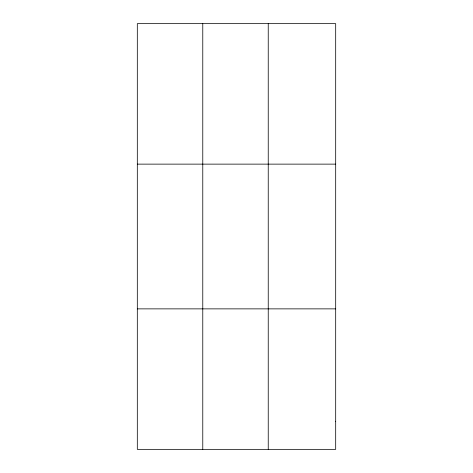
<?xml version="1.0" encoding="UTF-8"?>
<svg xmlns="http://www.w3.org/2000/svg" width="473" height="473" viewBox="0 0 473 473"><rect width="100%" height="100%" fill="white"/><g stroke="black" fill="none" stroke-linecap="round" stroke-linejoin="round"><path stroke-width="0.71" d="M202.775 23.65L202.775 449.35M268.238 23.65L268.238 449.35M137.312 164.131L335.688 164.131M137.312 308.869L335.688 308.869M335.688 421.254L335.688 449.35L137.312 449.35L137.312 23.65L335.688 23.65L335.688 421.254"/></g></svg>
